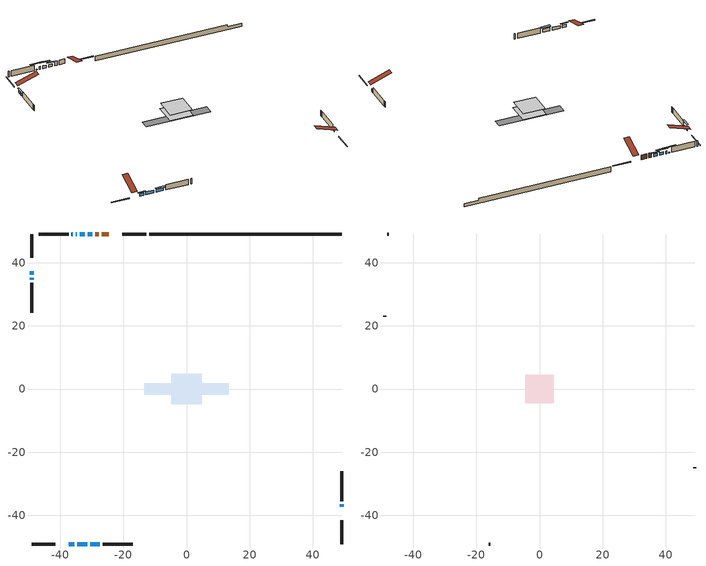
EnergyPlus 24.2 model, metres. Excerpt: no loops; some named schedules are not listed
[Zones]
conditioned space
 floor adiabatic (AdiabaticFloorConstruction): -4.81,-4.81 -4.81,4.81 4.81,4.81 4.81,-4.81 z0.22
 floor foundation (Slab1 construction): -13.38,-1.86 -13.38,1.86 13.38,1.86 13.38,-1.86 z-1.97
 wall outside (RimJoist1 construction): -12.78,49.11 -20.35,49.11 / -49.11,-49.11 -41.54,-49.11 / -49.11,49.11 -49.11,41.54 / 49.11,-49.11 49.11,-41.54 z0.22:0.52
 wall outside (AdiabaticWallConstruction 1): -24.56,49.11 -26.88,49.11 / -27.81,49.11 -28.9,49.11 z0.22:2.25
 wall outside (AdiabaticWallConstruction): -37.33,-49.11 -35.6,-49.11 z0.22:1.29; -49.11,37.33 -49.11,36.15 / 49.11,-37.33 49.11,-36.54 / -34.68,-49.11 -31.39,-49.11 / -34.76,49.11 -35.16,49.11 z0.22:1.44; -29.83,49.11 -31.33,49.11 / -32.26,49.11 -33.83,49.11 z0.22:1.42; -30.46,-49.11 -27.41,-49.11 z0.22:1.74; -49.11,35.22 -49.11,34.63 z0.22:0.96; -36.08,49.11 -36.44,49.11 z0.22:0.51
 wall outside (Wall1 construction): -37.36,49.11 -46.87,49.11 / -26.48,-49.11 -16.98,-49.11 / -49.11,33.7 -49.11,24.2 / 49.11,-35.61 49.11,-26.11 z0.22:2.66
 wall foundation (FoundationWall1 construction): -11.85,49.11,-1.97 -11.85,49.11,0.22 43.01,49.11,0.22 43.01,49.11,-0.63 49.11,49.11,-0.63 49.11,49.11,-1.97
 window (WindowConstruction): -37.33,-49.11 -35.6,-49.11 z0.22:1.29
 window (WindowConstruction 8): -49.11,37.33 -49.11,36.15 z0.22:1.44
 window (WindowConstruction 9): 49.11,-37.33 49.11,-36.54 z0.22:1.44
 window (WindowConstruction 1): -29.83,49.11 -31.33,49.11 z0.22:1.41
 window (WindowConstruction 2): -32.26,49.11 -33.83,49.11 z0.22:1.41
 window (WindowConstruction 3): -34.67,-49.11 -31.39,-49.11 z0.22:1.44
 window (WindowConstruction 4): -30.46,-49.11 -27.41,-49.11 z0.22:1.74
 window (WindowConstruction 5): -49.11,35.22 -49.11,34.63 z0.22:0.96
 window (WindowConstruction 6): -34.76,49.11 -35.16,49.11 z0.22:1.44
 window (WindowConstruction 7): -36.08,49.11 -36.44,49.11 z0.22:0.5
 door (Door): -24.56,49.11 -26.88,49.11 z0.22:2.25
 door (Door 1): -27.81,49.11 -28.9,49.11 z0.22:2.25
 ceiling adiabatic (AdiabaticFloorConstruction): 4.81,-4.81 4.81,4.81 -4.81,4.81 -4.81,-4.81 z0.22
attic - vented
 floor to conditioned space (Floor1 construction Reversed): -4.57,-4.57 -4.57,4.57 4.57,4.57 4.57,-4.57 z2.66
 wall outside (Wall2 construction): -47.8,49.11 -48.18,49.11 / -16.05,-49.11 -15.67,-49.11 / -49.11,23.27 -49.11,22.89 / 49.11,-25.18 49.11,-24.8 z0.22:2.66
 roof outside (Roof1 construction): -23.63,49.11,2.66 -23.63,40.21,5.63 -21.28,40.21,5.63 -21.28,49.11,2.66; -38.26,-49.11,2.66 -38.26,-40.21,5.63 -40.61,-40.21,5.63 -40.61,-49.11,2.66; -49.11,38.26,2.66 -40.21,38.26,5.63 -40.21,40.61,5.63 -49.11,40.61,2.66; 49.11,-38.26,2.66 40.21,-38.26,5.63 40.21,-40.61,5.63 49.11,-40.61,2.66
shading: -34.89,-49.11 -38.04,-49.11 -38.04,-49.54 -34.89,-49.54 z2; -32.04,49.11 -29.12,49.11 -29.12,49.54 -32.04,49.54 z2.12; -35.35,49.11 -30.74,49.11 -30.74,49.67 -35.35,49.67 z2.94; -27,-49.11 -30.87,-49.11 -30.87,-50.15 -27,-50.15 z2.16; -49.11,33.11 -49.11,36.74 -49.67,36.74 -49.67,33.11 z2.48; -39.08,49.11 -33.45,49.11 -33.45,49.52 -39.08,49.52 z3.14
[Building]
Building 1: Terrain=Suburbs
[Site:Location]
Comox AP_BC: Latitude {deg}=49.72; Longitude {deg}=-124.9; Time Zone {hr}=-8; Elevation {m}=26; Keep Site Location Information=Yes
[Site:GroundTemperature:Shallow]
7.68431, 6.60511, 6.51868, 7.03082, 9.08677, 11.1331, 12.9072, 14.0311, 14.1265, 13.2125, 11.4836, 9.50004
[Site:WaterMainsTemperature]
Calculation Method=Schedule; Temperature Schedule=mains temperature schedule
[Material] Roughness=Rough; Thermal Absorptance=0.9
Name | Thickness {m} | Conductivity {W/m-K} | Density {kg/m3} | Specific Heat {J/kg-K} | Solar Absorptance | Visible Absorptance
asphalt or fiberglass shingles | 0.00635 | 0.162714 | 1121.4 | 1465.45 | 0.4 | 0.4
ceiling stud and cavity | 0.1397 | 0.121496 | 65.682 | 1177.47 | 0.7 | 0.7
concrete 4.0 in. | 0.1016 | 1.803125 | 2242.8 | 837.4 | 0.7 | 0.7
concrete 8.0 in. | 0.2032 | 1.803125 | 2242.8 | 837.4 | 0.7 | 0.7
door material | 0.04445 | 0.327969 | 512.64 | 1214.23 | 0.7 | 0.7
exterior vertical ins | 0.00131897 | 0.029427 | 32.04 | 1214.23 | 0.7 | 0.7
floor covering | 0.0127 | 0.0433444 | 54.468 | 1339.84 | 0.6 | 0.6
floor rigid ins; wall rigid ins | 0.512978 | 0.029427 | 32.04 | 1214.23 | 0.7 | 0.7
floor stud and cavity | 0.1397 | 1.75129 | 37.0049 | 1207.88 | 0.7 | 0.7
furniture material conditioned space 1 | 0.1524 | 0.115458 | 640.8 | 1214.23 | 0.6 | 0.6
gypsum board | 0.0127 | 0.160291 | 801 | 837.4 | 0.6 | 0.6
osb sheathing 0.5 in. | 0.0127 | 0.115458 | 512.64 | 1214.23 | 0.7 | 0.7
osb sheathing 0.75 in. | 0.01905 | 0.115458 | 512.64 | 1214.23 | 0.7 | 0.7
osb sheathing 2.0 in. | 0.0508 | 0.115458 | 512.64 | 1214.23 | 0.7 | 0.7
rim joist stud and cavity | 0.0508 | 0.0311024 | 125.044 | 1163.47 | 0.6 | 0.6
wall stud and cavity | 0.1397 | 0.100302 | 139.0536 | 1170.24 | 0.7 | 0.7
wall stud and cavity 1 | 0.0889 | 6.1454 | 50.32683 | 1063.81 | 0.6 | 0.6
wall stud and cavity 2 | 0.0889 | 0.380278 | 52.3479 | 1209.89 | 0.7 | 0.7
wall stud and cavity 3 | 0.0889 | 0.391764 | 83.0341 | 1211.67 | 0.7 | 0.7
wood siding | 0.0254 | 0.102417 | 544.68 | 1172.36 | 0.4 | 0.4
wood siding 1 | 0.00254 | 0.102417 | 544.68 | 1172.36 | 0.4 | 0.4
wood siding 2; wood siding 3; wood siding 4 | 0.0254 | 0.102417 | 544.68 | 1172.36 | 0.7 | 0.7
[WindowMaterial:SimpleGlazingSystem]
Name | U-Factor {W/m2-K} | Solar Heat Gain Coefficient
WindowMaterial | 4.38739 | 0.68
WindowMaterial 1 | 6.56547 | 0.79
WindowMaterial 2 | 3.05136 | 0.68
WindowMaterial 3 | 4.34197 | 0.68
WindowMaterial 4 | 3.488 | 0.72
WindowMaterial 5 | 7.46827 | 0.7
WindowMaterial 6 | 6.779532 | 0.73
WindowMaterial 7 | 8.63567 | 0.38
WindowMaterial 8 | 3.30687 | 0.6
WindowMaterial 9 | 7.58694 | 0.68
[Construction]
AdiabaticFloorConstruction: floor stud and cavity, floor rigid ins, osb sheathing 0.75 in., floor covering
AdiabaticWallConstruction: wood siding 3, wall rigid ins, wall stud and cavity 2, gypsum board
AdiabaticWallConstruction 1: wood siding 4, wall rigid ins, wall stud and cavity 2, gypsum board
Door; Door 1: door material
Floor1 construction Reversed: gypsum board, ceiling stud and cavity
FoundationWall1 construction: concrete 8.0 in.
furniture construction conditioned space 1: furniture material conditioned space 1
PartitionWallConstruction: gypsum board, wall stud and cavity 3, gypsum board
RimJoist1 construction: wood siding 2, osb sheathing 2.0 in., rim joist stud and cavity
Roof1 construction: asphalt or fiberglass shingles
Slab1 construction: concrete 4.0 in.
Wall1 construction: wood siding, osb sheathing 0.5 in., wall stud and cavity, gypsum board
Wall2 construction: wood siding 1, wall stud and cavity 1
WindowConstruction: WindowMaterial
WindowConstruction 1: WindowMaterial 1
WindowConstruction 2: WindowMaterial 2
WindowConstruction 3: WindowMaterial 3
WindowConstruction 4: WindowMaterial 4
WindowConstruction 5: WindowMaterial 5
WindowConstruction 6: WindowMaterial 6
WindowConstruction 7: WindowMaterial 7
WindowConstruction 8: WindowMaterial 8
WindowConstruction 9: WindowMaterial 9
[Zone] Multiplier=1; Part of Total Floor Area=Yes
Name | Volume {m3}
attic - vented | 40.2719
conditioned space | 457.2
[Space]
Name | Zone | Volume {m3}
attic - vented 1 | attic - vented | 40.2719
conditioned space 1 | conditioned space | 457.2
[ZoneInfiltration:EffectiveLeakageArea]
infil attic - vented 1: Zone or Space=attic - vented 1; Schedule=Always On Discrete; Effective Air Leakage Area {cm2}=3582; Stack Coefficient=0.000375964; Wind Coefficient=1.31007e-05
[ZoneMixing]
whole house fan mix: Zone or Space=attic - vented; Schedule=Always On Continuous; Design Flow Rate Calculation Method=Flow/Zone; Design Flow Rate {m3/s}=0; Source Zone or Space=conditioned space
[SurfaceProperty:ExposedFoundationPerimeter]
Slab1: Exposed Perimeter Calculation Method=TotalExposedPerimeter; Total Exposed Perimeter {m}=60.96
[InternalMass] Zone or ZoneList=conditioned space; Space or SpaceList=conditioned space 1
Name | Construction | Surface Area {m2}
furniture mass conditioned space 1 | furniture construction conditioned space 1 | 76.8761
partition wall mass | PartitionWallConstruction | 192.19
[Lights]
interior lighting: Zone or ZoneList or Space or SpaceList=conditioned space 1; Schedule=interior lighting schedule; Design Level Calculation Method=LightingLevel; Lighting Level {W}=343.2; Return Air Fraction=0; Fraction Radiant=0.6; Fraction Visible=0.2; Fraction Replaceable=1
[People]
occupants: Zone or ZoneList or Space or SpaceList=conditioned space 1; Number of People Schedule=occupants schedule; Number of People Calculation Method=People; Number of People=3; Fraction Radiant=0.314171; Sensible Heat Fraction=0.56303; Activity Level Schedule=occupants activity schedule; Carbon Dioxide Generation Rate {m3/s-W}=0; Enable ASHRAE 55 Comfort Warnings=No; Mean Radiant Temperature Calculation Type=EnclosureAveraged
[ElectricEquipment] Zone or ZoneList or Space or SpaceList=conditioned space 1; Design Level Calculation Method=EquipmentLevel
Name | Schedule | Design Level {W} | Fraction Latent | Fraction Radiant | Fraction Lost
clothes dryer | clothes dryer schedule | 140.772 | 0.015 | 0.081 | 0.85
clothes washer | clothes washer schedule | 32.1985 | 0.03 | 0.162 | 0.7
cooking range | cooking range schedule | 215.147 | 0.08 | 0.432 | 0.2
dishwasher | dishwasher schedule | 66.8632 | 0.3 | 0.18 | 0.4
fridge | fridge schedule | 72.9452 | 0 | 0.6 | 0
mech vent bath fan 0 | mech vent bath fan 0 schedule | 50.2 | 0 | 0 | 1
mech vent bath fan 1 | mech vent bath fan 1 schedule | 50.2 | 0 | 0 | 1
mech vent house fan | mech vent house fan schedule | 0 | 0 | 0 | 1
mech vent house fan cfis | mech vent house fan cfis schedule | 0 | 0 | 0 | 0
mech vent range fan 0 | mech vent range fan 0 schedule | 57 | 0 | 0 | 1
misc plug loads | misc plug loads schedule | 494.7 | 0.045 | 0.513 | 0.1
whole house fan | Always On Discrete | 0 | 0 | 0 | 1
[OtherEquipment] Zone or ZoneList or Space or SpaceList=conditioned space 1; Design Level Calculation Method=EquipmentLevel
Name | Fuel Type | Schedule | Design Level {W} | Fraction Latent | Fraction Radiant | Fraction Lost
clothes dryer 1 | Electricity | clothes dryer schedule | 0 | 0.015 | 0.081 | 0.85
cooking range 1 | Electricity | cooking range schedule | 0 | 0.08 | 0.432 | 0.2
general water use latent | None | general water use schedule | 62.594 | 1 | 0 | 0
general water use sensible | None | general water use schedule | -61.6891 | 0 | 0.6 | 0
mech vent house fan latent load | None | Always On Discrete | 0 | 1 | 0 | 0
mech vent house fan sensible load | None | Always On Discrete | 0 | 0 | 0 | 0
water heater energy adjustment1 | NaturalGas | Always On Discrete | 0.01 | 0 | 0 | 1
[ZoneInfiltration:DesignFlowRate] Zone or ZoneList or Space or SpaceList=conditioned space 1; Schedule=Always On Discrete; Design Flow Rate Calculation Method=Flow/Zone; Design Flow Rate {m3/s}=0
infil flow; natural vent flow; whole house fan flow
[Foundation:Kiva]
Foundation Kiva 1: Initial Indoor Air Temperature {C}=18; Wall Height Above Grade {m}=0.219974; Wall Depth Below Slab {m}=0.2032; Custom Block Material Name 1=exterior vertical ins; Custom Block Depth 1 {m}=2.189988; Custom Block X Position 1 {m}=0.2032; Custom Block Z Position 1 {m}=0
[Foundation:Kiva:Settings]
Soil Conductivity {W/m-K}=0.849921; Soil Density {kg/m3}=1842.3; Soil Specific Heat {J/kg-K}=418.7; Ground Solar Absorptivity=0.9; Ground Thermal Absorptivity=0.9; Ground Surface Roughness {m}=0.03; Far-Field Width {m}=40; Deep-Ground Boundary Condition=ZeroFlux; Deep-Ground Depth {m}=40; Minimum Cell Dimension {m}=0.2; Maximum Cell Growth Coefficient=3; Simulation Timestep=Timestep
[Exterior:Lights]
exterior lighting: Schedule=exterior lighting schedule; Design Level {W}=75.6
[Schedule:Constant]
Name | Hourly Value
Always On Continuous; mech vent house fan schedule; mech vent house fan cfis schedule; Always On Discrete | 1
occupants activity schedule | 117.228
fridge schedule | 0
[Schedule:Week:Daily]
interior lighting schedule Week Rule - Jan1-Jan27: interior lighting schedule day, interior lighting schedule day, interior lighting schedule day, interior lighting schedule day, interior lighting schedule day, interior lighting schedule day, interior lighting schedule day, interior lighting schedule default day, interior lighting schedule default day, interior lighting schedule default day, interior lighting schedule default day, interior lighting schedule default day
interior lighting schedule Week Rule - Jan28-Feb3: interior lighting schedule day, interior lighting schedule day, interior lighting schedule day, interior lighting schedule day, interior lighting schedule day 1, interior lighting schedule day 1, interior lighting schedule day 1, interior lighting schedule default day, interior lighting schedule default day, interior lighting schedule default day, interior lighting schedule default day, interior lighting schedule default day
interior lighting schedule Week Rule - Feb4-Feb24: interior lighting schedule day 1, interior lighting schedule day 1, interior lighting schedule day 1, interior lighting schedule day 1, interior lighting schedule day 1, interior lighting schedule day 1, interior lighting schedule day 1, interior lighting schedule default day, interior lighting schedule default day, interior lighting schedule default day, interior lighting schedule default day, interior lighting schedule default day
interior lighting schedule Week Rule - Feb25-Mar3: interior lighting schedule day 1, interior lighting schedule day 1, interior lighting schedule day 1, interior lighting schedule day 1, interior lighting schedule day 2, interior lighting schedule day 2, interior lighting schedule day 2, interior lighting schedule default day, interior lighting schedule default day, interior lighting schedule default day, interior lighting schedule default day, interior lighting schedule default day
interior lighting schedule Week Rule - Mar4-Mar31: interior lighting schedule day 2, interior lighting schedule day 2, interior lighting schedule day 2, interior lighting schedule day 2, interior lighting schedule day 2, interior lighting schedule day 2, interior lighting schedule day 2, interior lighting schedule default day, interior lighting schedule default day, interior lighting schedule default day, interior lighting schedule default day, interior lighting schedule default day
interior lighting schedule Week Rule - Apr1-Apr28: interior lighting schedule day 3, interior lighting schedule day 3, interior lighting schedule day 3, interior lighting schedule day 3, interior lighting schedule day 3, interior lighting schedule day 3, interior lighting schedule day 3, interior lighting schedule default day, interior lighting schedule default day, interior lighting schedule default day, interior lighting schedule default day, interior lighting schedule default day
interior lighting schedule Week Rule - Apr29-May5: interior lighting schedule day 3, interior lighting schedule day 3, interior lighting schedule day 4, interior lighting schedule day 4, interior lighting schedule day 4, interior lighting schedule day 4, interior lighting schedule day 4, interior lighting schedule default day, interior lighting schedule default day, interior lighting schedule default day, interior lighting schedule default day, interior lighting schedule default day
interior lighting schedule Week Rule - May6-May26: interior lighting schedule day 4, interior lighting schedule day 4, interior lighting schedule day 4, interior lighting schedule day 4, interior lighting schedule day 4, interior lighting schedule day 4, interior lighting schedule day 4, interior lighting schedule default day, interior lighting schedule default day, interior lighting schedule default day, interior lighting schedule default day, interior lighting schedule default day
interior lighting schedule Week Rule - May27-Jun2: interior lighting schedule day 4, interior lighting schedule day 4, interior lighting schedule day 4, interior lighting schedule day 4, interior lighting schedule day 4, interior lighting schedule day 5, interior lighting schedule day 5, interior lighting schedule default day, interior lighting schedule default day, interior lighting schedule default day, interior lighting schedule default day, interior lighting schedule default day
interior lighting schedule Week Rule - Jun3-Jun30: interior lighting schedule day 5, interior lighting schedule day 5, interior lighting schedule day 5, interior lighting schedule day 5, interior lighting schedule day 5, interior lighting schedule day 5, interior lighting schedule day 5, interior lighting schedule default day, interior lighting schedule default day, interior lighting schedule default day, interior lighting schedule default day, interior lighting schedule default day
interior lighting schedule Week Rule - Jul1-Jul28: interior lighting schedule day 6, interior lighting schedule day 6, interior lighting schedule day 6, interior lighting schedule day 6, interior lighting schedule day 6, interior lighting schedule day 6, interior lighting schedule day 6, interior lighting schedule default day, interior lighting schedule default day, interior lighting schedule default day, interior lighting schedule default day, interior lighting schedule default day
interior lighting schedule Week Rule - Jul29-Aug4: interior lighting schedule day 6, interior lighting schedule day 6, interior lighting schedule day 6, interior lighting schedule day 7, interior lighting schedule day 7, interior lighting schedule day 7, interior lighting schedule day 7, interior lighting schedule default day, interior lighting schedule default day, interior lighting schedule default day, interior lighting schedule default day, interior lighting schedule default day
interior lighting schedule Week Rule - Aug5-Aug25: interior lighting schedule day 7, interior lighting schedule day 7, interior lighting schedule day 7, interior lighting schedule day 7, interior lighting schedule day 7, interior lighting schedule day 7, interior lighting schedule day 7, interior lighting schedule default day, interior lighting schedule default day, interior lighting schedule default day, interior lighting schedule default day, interior lighting schedule default day
interior lighting schedule Week Rule - Aug26-Sep1: interior lighting schedule day 7, interior lighting schedule day 7, interior lighting schedule day 7, interior lighting schedule day 7, interior lighting schedule day 7, interior lighting schedule day 7, interior lighting schedule day 8, interior lighting schedule default day, interior lighting schedule default day, interior lighting schedule default day, interior lighting schedule default day, interior lighting schedule default day
interior lighting schedule Week Rule - Sep2-Sep29: interior lighting schedule day 8, interior lighting schedule day 8, interior lighting schedule day 8, interior lighting schedule day 8, interior lighting schedule day 8, interior lighting schedule day 8, interior lighting schedule day 8, interior lighting schedule default day, interior lighting schedule default day, interior lighting schedule default day, interior lighting schedule default day, interior lighting schedule default day
interior lighting schedule Week Rule - Sep30-Oct6: interior lighting schedule day 8, interior lighting schedule day 9, interior lighting schedule day 9, interior lighting schedule day 9, interior lighting schedule day 9, interior lighting schedule day 9, interior lighting schedule day 9, interior lighting schedule default day, interior lighting schedule default day, interior lighting schedule default day, interior lighting schedule default day, interior lighting schedule default day
interior lighting schedule Week Rule - Oct7-Oct27: interior lighting schedule day 9, interior lighting schedule day 9, interior lighting schedule day 9, interior lighting schedule day 9, interior lighting schedule day 9, interior lighting schedule day 9, interior lighting schedule day 9, interior lighting schedule default day, interior lighting schedule default day, interior lighting schedule default day, interior lighting schedule default day, interior lighting schedule default day
interior lighting schedule Week Rule - Oct28-Nov3: interior lighting schedule day 9, interior lighting schedule day 9, interior lighting schedule day 9, interior lighting schedule day 9, interior lighting schedule day 10, interior lighting schedule day 10, interior lighting schedule day 10, interior lighting schedule default day, interior lighting schedule default day, interior lighting schedule default day, interior lighting schedule default day, interior lighting schedule default day
interior lighting schedule Week Rule - Nov4-Nov24: interior lighting schedule day 10, interior lighting schedule day 10, interior lighting schedule day 10, interior lighting schedule day 10, interior lighting schedule day 10, interior lighting schedule day 10, interior lighting schedule day 10, interior lighting schedule default day, interior lighting schedule default day, interior lighting schedule default day, interior lighting schedule default day, interior lighting schedule default day
interior lighting schedule Week Rule - Nov25-Dec1: interior lighting schedule day 10, interior lighting schedule day 10, interior lighting schedule day 10, interior lighting schedule day 10, interior lighting schedule day 10, interior lighting schedule day 10, interior lighting schedule day 11, interior lighting schedule default day, interior lighting schedule default day, interior lighting schedule default day, interior lighting schedule default day, interior lighting schedule default day
interior lighting schedule Week Rule - Dec2-Dec31: interior lighting schedule day 11, interior lighting schedule day 11, interior lighting schedule day 11, interior lighting schedule day 11, interior lighting schedule day 11, interior lighting schedule day 11, interior lighting schedule day 11, interior lighting schedule default day, interior lighting schedule default day, interior lighting schedule default day, interior lighting schedule default day, interior lighting schedule default day
occupants schedule Week Rule - Jan1-Dec31: occupants schedule day, occupants schedule day, occupants schedule day, occupants schedule day, occupants schedule day, occupants schedule day, occupants schedule day, occupants schedule default day, occupants schedule default day, occupants schedule default day, occupants schedule default day, occupants schedule default day
clothes dryer schedule Week Rule - Jan1-Dec31: clothes dryer schedule day, clothes dryer schedule day, clothes dryer schedule day, clothes dryer schedule day, clothes dryer schedule day, clothes dryer schedule day, clothes dryer schedule day, clothes dryer schedule default day, clothes dryer schedule default day, clothes dryer schedule default day, clothes dryer schedule default day, clothes dryer schedule default day
clothes washer schedule Week Rule - Jan1-Dec31: clothes washer schedule day, clothes washer schedule day, clothes washer schedule day, clothes washer schedule day, clothes washer schedule day, clothes washer schedule day, clothes washer schedule day, clothes washer schedule default day, clothes washer schedule default day, clothes washer schedule default day, clothes washer schedule default day, clothes washer schedule default day
cooking range schedule Week Rule - Jan1-Dec31: cooking range schedule day, cooking range schedule day, cooking range schedule day, cooking range schedule day, cooking range schedule day, cooking range schedule day, cooking range schedule day, cooking range schedule default day, cooking range schedule default day, cooking range schedule default day, cooking range schedule default day, cooking range schedule default day
dishwasher schedule Week Rule - Jan1-Dec31: dishwasher schedule day, dishwasher schedule day, dishwasher schedule day, dishwasher schedule day, dishwasher schedule day, dishwasher schedule day, dishwasher schedule day, dishwasher schedule default day, dishwasher schedule default day, dishwasher schedule default day, dishwasher schedule default day, dishwasher schedule default day
mech vent bath fan 0 schedule Week Rule - Jan1-Dec31: mech vent bath fan 0 schedule day, mech vent bath fan 0 schedule day, mech vent bath fan 0 schedule day, mech vent bath fan 0 schedule day, mech vent bath fan 0 schedule day, mech vent bath fan 0 schedule day, mech vent bath fan 0 schedule day, mech vent bath fan 0 schedule default day, mech vent bath fan 0 schedule default day, mech vent bath fan 0 schedule default day, mech vent bath fan 0 schedule default day, mech vent bath fan 0 schedule default day
mech vent bath fan 1 schedule Week Rule - Jan1-Dec31: mech vent bath fan 1 schedule day, mech vent bath fan 1 schedule day, mech vent bath fan 1 schedule day, mech vent bath fan 1 schedule day, mech vent bath fan 1 schedule day, mech vent bath fan 1 schedule day, mech vent bath fan 1 schedule day, mech vent bath fan 1 schedule default day, mech vent bath fan 1 schedule default day, mech vent bath fan 1 schedule default day, mech vent bath fan 1 schedule default day, mech vent bath fan 1 schedule default day
mech vent range fan 0 schedule Week Rule - Jan1-Dec31: mech vent range fan 0 schedule day, mech vent range fan 0 schedule day, mech vent range fan 0 schedule day, mech vent range fan 0 schedule day, mech vent range fan 0 schedule day, mech vent range fan 0 schedule day, mech vent range fan 0 schedule day, mech vent range fan 0 schedule default day, mech vent range fan 0 schedule default day, mech vent range fan 0 schedule default day, mech vent range fan 0 schedule default day, mech vent range fan 0 schedule default day
misc plug loads schedule Week Rule - Jan1-Dec31: misc plug loads schedule day, misc plug loads schedule day, misc plug loads schedule day, misc plug loads schedule day, misc plug loads schedule day, misc plug loads schedule day, misc plug loads schedule day, misc plug loads schedule default day, misc plug loads schedule default day, misc plug loads schedule default day, misc plug loads schedule default day, misc plug loads schedule default day
general water use schedule Week Rule - Jan1-Dec31: general water use schedule day, general water use schedule day, general water use schedule day, general water use schedule day, general water use schedule day, general water use schedule day, general water use schedule day, general water use schedule default day, general water use schedule default day, general water use schedule default day, general water use schedule default day, general water use schedule default day
exterior lighting schedule Week Rule - Jan1-Jan27: exterior lighting schedule day, exterior lighting schedule day, exterior lighting schedule day, exterior lighting schedule day, exterior lighting schedule day, exterior lighting schedule day, exterior lighting schedule day, exterior lighting schedule default day, exterior lighting schedule default day, exterior lighting schedule default day, exterior lighting schedule default day, exterior lighting schedule default day
exterior lighting schedule Week Rule - Jan28-Feb3: exterior lighting schedule day, exterior lighting schedule day, exterior lighting schedule day, exterior lighting schedule day, exterior lighting schedule day 1, exterior lighting schedule day 1, exterior lighting schedule day 1, exterior lighting schedule default day, exterior lighting schedule default day, exterior lighting schedule default day, exterior lighting schedule default day, exterior lighting schedule default day
exterior lighting schedule Week Rule - Feb4-Feb24: exterior lighting schedule day 1, exterior lighting schedule day 1, exterior lighting schedule day 1, exterior lighting schedule day 1, exterior lighting schedule day 1, exterior lighting schedule day 1, exterior lighting schedule day 1, exterior lighting schedule default day, exterior lighting schedule default day, exterior lighting schedule default day, exterior lighting schedule default day, exterior lighting schedule default day
exterior lighting schedule Week Rule - Feb25-Mar3: exterior lighting schedule day 1, exterior lighting schedule day 1, exterior lighting schedule day 1, exterior lighting schedule day 1, exterior lighting schedule day 2, exterior lighting schedule day 2, exterior lighting schedule day 2, exterior lighting schedule default day, exterior lighting schedule default day, exterior lighting schedule default day, exterior lighting schedule default day, exterior lighting schedule default day
exterior lighting schedule Week Rule - Mar4-Mar31: exterior lighting schedule day 2, exterior lighting schedule day 2, exterior lighting schedule day 2, exterior lighting schedule day 2, exterior lighting schedule day 2, exterior lighting schedule day 2, exterior lighting schedule day 2, exterior lighting schedule default day, exterior lighting schedule default day, exterior lighting schedule default day, exterior lighting schedule default day, exterior lighting schedule default day
exterior lighting schedule Week Rule - Apr1-Apr28: exterior lighting schedule day 3, exterior lighting schedule day 3, exterior lighting schedule day 3, exterior lighting schedule day 3, exterior lighting schedule day 3, exterior lighting schedule day 3, exterior lighting schedule day 3, exterior lighting schedule default day, exterior lighting schedule default day, exterior lighting schedule default day, exterior lighting schedule default day, exterior lighting schedule default day
exterior lighting schedule Week Rule - Apr29-May5: exterior lighting schedule day 3, exterior lighting schedule day 3, exterior lighting schedule day 4, exterior lighting schedule day 4, exterior lighting schedule day 4, exterior lighting schedule day 4, exterior lighting schedule day 4, exterior lighting schedule default day, exterior lighting schedule default day, exterior lighting schedule default day, exterior lighting schedule default day, exterior lighting schedule default day
exterior lighting schedule Week Rule - May6-May26: exterior lighting schedule day 4, exterior lighting schedule day 4, exterior lighting schedule day 4, exterior lighting schedule day 4, exterior lighting schedule day 4, exterior lighting schedule day 4, exterior lighting schedule day 4, exterior lighting schedule default day, exterior lighting schedule default day, exterior lighting schedule default day, exterior lighting schedule default day, exterior lighting schedule default day
exterior lighting schedule Week Rule - May27-Jun2: exterior lighting schedule day 4, exterior lighting schedule day 4, exterior lighting schedule day 4, exterior lighting schedule day 4, exterior lighting schedule day 4, exterior lighting schedule day 5, exterior lighting schedule day 5, exterior lighting schedule default day, exterior lighting schedule default day, exterior lighting schedule default day, exterior lighting schedule default day, exterior lighting schedule default day
exterior lighting schedule Week Rule - Jun3-Jun30: exterior lighting schedule day 5, exterior lighting schedule day 5, exterior lighting schedule day 5, exterior lighting schedule day 5, exterior lighting schedule day 5, exterior lighting schedule day 5, exterior lighting schedule day 5, exterior lighting schedule default day, exterior lighting schedule default day, exterior lighting schedule default day, exterior lighting schedule default day, exterior lighting schedule default day
exterior lighting schedule Week Rule - Jul1-Jul28: exterior lighting schedule day 6, exterior lighting schedule day 6, exterior lighting schedule day 6, exterior lighting schedule day 6, exterior lighting schedule day 6, exterior lighting schedule day 6, exterior lighting schedule day 6, exterior lighting schedule default day, exterior lighting schedule default day, exterior lighting schedule default day, exterior lighting schedule default day, exterior lighting schedule default day
exterior lighting schedule Week Rule - Jul29-Aug4: exterior lighting schedule day 6, exterior lighting schedule day 6, exterior lighting schedule day 6, exterior lighting schedule day 7, exterior lighting schedule day 7, exterior lighting schedule day 7, exterior lighting schedule day 7, exterior lighting schedule default day, exterior lighting schedule default day, exterior lighting schedule default day, exterior lighting schedule default day, exterior lighting schedule default day
exterior lighting schedule Week Rule - Aug5-Aug25: exterior lighting schedule day 7, exterior lighting schedule day 7, exterior lighting schedule day 7, exterior lighting schedule day 7, exterior lighting schedule day 7, exterior lighting schedule day 7, exterior lighting schedule day 7, exterior lighting schedule default day, exterior lighting schedule default day, exterior lighting schedule default day, exterior lighting schedule default day, exterior lighting schedule default day
exterior lighting schedule Week Rule - Aug26-Sep1: exterior lighting schedule day 7, exterior lighting schedule day 7, exterior lighting schedule day 7, exterior lighting schedule day 7, exterior lighting schedule day 7, exterior lighting schedule day 7, exterior lighting schedule day 8, exterior lighting schedule default day, exterior lighting schedule default day, exterior lighting schedule default day, exterior lighting schedule default day, exterior lighting schedule default day
exterior lighting schedule Week Rule - Sep2-Sep29: exterior lighting schedule day 8, exterior lighting schedule day 8, exterior lighting schedule day 8, exterior lighting schedule day 8, exterior lighting schedule day 8, exterior lighting schedule day 8, exterior lighting schedule day 8, exterior lighting schedule default day, exterior lighting schedule default day, exterior lighting schedule default day, exterior lighting schedule default day, exterior lighting schedule default day
exterior lighting schedule Week Rule - Sep30-Oct6: exterior lighting schedule day 8, exterior lighting schedule day 9, exterior lighting schedule day 9, exterior lighting schedule day 9, exterior lighting schedule day 9, exterior lighting schedule day 9, exterior lighting schedule day 9, exterior lighting schedule default day, exterior lighting schedule default day, exterior lighting schedule default day, exterior lighting schedule default day, exterior lighting schedule default day
exterior lighting schedule Week Rule - Oct7-Oct27: exterior lighting schedule day 9, exterior lighting schedule day 9, exterior lighting schedule day 9, exterior lighting schedule day 9, exterior lighting schedule day 9, exterior lighting schedule day 9, exterior lighting schedule day 9, exterior lighting schedule default day, exterior lighting schedule default day, exterior lighting schedule default day, exterior lighting schedule default day, exterior lighting schedule default day
exterior lighting schedule Week Rule - Oct28-Nov3: exterior lighting schedule day 9, exterior lighting schedule day 9, exterior lighting schedule day 9, exterior lighting schedule day 9, exterior lighting schedule day 10, exterior lighting schedule day 10, exterior lighting schedule day 10, exterior lighting schedule default day, exterior lighting schedule default day, exterior lighting schedule default day, exterior lighting schedule default day, exterior lighting schedule default day
exterior lighting schedule Week Rule - Nov4-Nov24: exterior lighting schedule day 10, exterior lighting schedule day 10, exterior lighting schedule day 10, exterior lighting schedule day 10, exterior lighting schedule day 10, exterior lighting schedule day 10, exterior lighting schedule day 10, exterior lighting schedule default day, exterior lighting schedule default day, exterior lighting schedule default day, exterior lighting schedule default day, exterior lighting schedule default day
exterior lighting schedule Week Rule - Nov25-Dec1: exterior lighting schedule day 10, exterior lighting schedule day 10, exterior lighting schedule day 10, exterior lighting schedule day 10, exterior lighting schedule day 10, exterior lighting schedule day 10, exterior lighting schedule day 11, exterior lighting schedule default day, exterior lighting schedule default day, exterior lighting schedule default day, exterior lighting schedule default day, exterior lighting schedule default day
[Schedule:Year]
interior lighting schedule: interior lighting schedule Week Rule - Jan1-Jan27, 1, 1, 1, 27, interior lighting schedule Week Rule - Jan28-Feb3, 1, 28, 2, 3, interior lighting schedule Week Rule - Feb4-Feb24, 2, 4, 2, 24, interior lighting schedule Week Rule - Feb25-Mar3, 2, 25, 3, 3, interior lighting schedule Week Rule - Mar4-Mar31, 3, 4, 3, 31, interior lighting schedule Week Rule - Apr1-Apr28, 4, 1, 4, 28, interior lighting schedule Week Rule - Apr29-May5, 4, 29, 5, 5, interior lighting schedule Week Rule - May6-May26, 5, 6, 5, 26, interior lighting schedule Week Rule - May27-Jun2, 5, 27, 6, 2, interior lighting schedule Week Rule - Jun3-Jun30, 6, 3, 6, 30, interior lighting schedule Week Rule - Jul1-Jul28, 7, 1, 7, 28, interior lighting schedule Week Rule - Jul29-Aug4, 7, 29, 8, 4, interior lighting schedule Week Rule - Aug5-Aug25, 8, 5, 8, 25, interior lighting schedule Week Rule - Aug26-Sep1, 8, 26, 9, 1, interior lighting schedule Week Rule - Sep2-Sep29, 9, 2, 9, 29, interior lighting schedule Week Rule - Sep30-Oct6, 9, 30, 10, 6, interior lighting schedule Week Rule - Oct7-Oct27, 10, 7, 10, 27, interior lighting schedule Week Rule - Oct28-Nov3, 10, 28, 11, 3, interior lighting schedule Week Rule - Nov4-Nov24, 11, 4, 11, 24, interior lighting schedule Week Rule - Nov25-Dec1, 11, 25, 12, 1, interior lighting schedule Week Rule - Dec2-Dec31, 12, 2, 12, 31
occupants schedule: occupants schedule Week Rule - Jan1-Dec31, 1, 1, 12, 31
clothes dryer schedule: clothes dryer schedule Week Rule - Jan1-Dec31, 1, 1, 12, 31
clothes washer schedule: clothes washer schedule Week Rule - Jan1-Dec31, 1, 1, 12, 31
cooking range schedule: cooking range schedule Week Rule - Jan1-Dec31, 1, 1, 12, 31
dishwasher schedule: dishwasher schedule Week Rule - Jan1-Dec31, 1, 1, 12, 31
mech vent bath fan 0 schedule: mech vent bath fan 0 schedule Week Rule - Jan1-Dec31, 1, 1, 12, 31
mech vent bath fan 1 schedule: mech vent bath fan 1 schedule Week Rule - Jan1-Dec31, 1, 1, 12, 31
mech vent range fan 0 schedule: mech vent range fan 0 schedule Week Rule - Jan1-Dec31, 1, 1, 12, 31
misc plug loads schedule: misc plug loads schedule Week Rule - Jan1-Dec31, 1, 1, 12, 31
general water use schedule: general water use schedule Week Rule - Jan1-Dec31, 1, 1, 12, 31
exterior lighting schedule: exterior lighting schedule Week Rule - Jan1-Jan27, 1, 1, 1, 27, exterior lighting schedule Week Rule - Jan28-Feb3, 1, 28, 2, 3, exterior lighting schedule Week Rule - Feb4-Feb24, 2, 4, 2, 24, exterior lighting schedule Week Rule - Feb25-Mar3, 2, 25, 3, 3, exterior lighting schedule Week Rule - Mar4-Mar31, 3, 4, 3, 31, exterior lighting schedule Week Rule - Apr1-Apr28, 4, 1, 4, 28, exterior lighting schedule Week Rule - Apr29-May5, 4, 29, 5, 5, exterior lighting schedule Week Rule - May6-May26, 5, 6, 5, 26, exterior lighting schedule Week Rule - May27-Jun2, 5, 27, 6, 2, exterior lighting schedule Week Rule - Jun3-Jun30, 6, 3, 6, 30, exterior lighting schedule Week Rule - Jul1-Jul28, 7, 1, 7, 28, exterior lighting schedule Week Rule - Jul29-Aug4, 7, 29, 8, 4, exterior lighting schedule Week Rule - Aug5-Aug25, 8, 5, 8, 25, exterior lighting schedule Week Rule - Aug26-Sep1, 8, 26, 9, 1, exterior lighting schedule Week Rule - Sep2-Sep29, 9, 2, 9, 29, exterior lighting schedule Week Rule - Sep30-Oct6, 9, 30, 10, 6, exterior lighting schedule Week Rule - Oct7-Oct27, 10, 7, 10, 27, exterior lighting schedule Week Rule - Oct28-Nov3, 10, 28, 11, 3, exterior lighting schedule Week Rule - Nov4-Nov24, 11, 4, 11, 24, exterior lighting schedule Week Rule - Nov25-Dec1, 11, 25, 12, 1, exterior lighting schedule Week Rule - Dec2-Dec31, 12, 2, 12, 31
[Schedule:Compact]
mains temperature schedule: Through: 01/01, For: AllDays, Until: 24:00, 11.0622, Through: 01/02, For: AllDays, Until: 24:00, 11.025, Through: 01/03, For: AllDays, Until: 24:00, 10.9883, Through: 01/04, For: AllDays, Until: 24:00, 10.9522, Through: 01/05, For: AllDays, Until: 24:00, 10.9172, Through: 01/06, For: AllDays, Until: 24:00, 10.8828, Through: 01/07, For: AllDays, Until: 24:00, 10.8494, Through: 01/08, For: AllDays, Until: 24:00, 10.8167, Through: 01/09, For: AllDays, Until: 24:00, 10.7844, Through: 01/10, For: AllDays, Until: 24:00, 10.7533, Through: 01/11, For: AllDays, Until: 24:00, 10.7228, Through: 01/12, For: AllDays, Until: 24:00, 10.6933, Through: 01/13, For: AllDays, Until: 24:00, 10.6644, Through: 01/14, For: AllDays, Until: 24:00, 10.6367, Through: 01/15, For: AllDays, Until: 24:00, 10.6094, Through: 01/16, For: AllDays, Until: 24:00, 10.5833, Through: 01/17, For: AllDays, Until: 24:00, 10.5578, Through: 01/18, For: AllDays, Until: 24:00, 10.5333, Through: 01/19, For: AllDays, Until: 24:00, 10.51, Through: 01/20, For: AllDays, Until: 24:00, 10.4872, Through: 01/21, For: AllDays, Until: 24:00, 10.465, Through: 01/22, For: AllDays, Until: 24:00, 10.4439, Through: 01/23, For: AllDays, Until: 24:00, 10.4239, Through: 01/24, For: AllDays, Until: 24:00, 10.405, Through: 01/25, For: AllDays, Until: 24:00, 10.3867, Through: 01/26, For: AllDays, Until: 24:00, 10.3694, Through: 01/27, For: AllDays, Until: 24:00, 10.3528, Through: 01/28, For: AllDays, Until: 24:00, 10.3372, Through: 01/29, For: AllDays, Until: 24:00, 10.3228, Through: 01/30, For: AllDays, Until: 24:00, 10.3094, Through: 01/31, For: AllDays, Until: 24:00, 10.2967, Through: 02/01, For: AllDays, Until: 24:00, 10.285, Through: 02/02, For: AllDays, Until: 24:00, 10.2739, Through: 02/03, For: AllDays, Until: 24:00, 10.2644, Through: 02/04, For: AllDays, Until: 24:00, 10.2556, Through: 02/05, For: AllDays, Until: 24:00, 10.2472, Through: 02/06, For: AllDays, Until: 24:00, 10.2406, Through: 02/07, For: AllDays, Until: 24:00, 10.2344, Through: 02/08, For: AllDays, Until: 24:00, 10.2294, Through: 02/09, For: AllDays, Until: 24:00, 10.225, Through: 02/10, For: AllDays, Until: 24:00, 10.2222, Through: 02/11, For: AllDays, Until: 24:00, 10.22, Through: 02/12, For: AllDays, Until: 24:00, 10.2189, Through: 02/13, For: AllDays, Until: 24:00, 10.2183, Through: 02/14, For: AllDays, Until: 24:00, 10.2194, Through: 02/15, For: AllDays, Until: 24:00, 10.2211, Through: 02/16, For: AllDays, Until: 24:00, 10.2239, Through: 02/17, For: AllDays, Until: 24:00, 10.2272, Through: 02/18, For: AllDays, Until: 24:00, 10.2322, Through: 02/19, For: AllDays, Until: 24:00, 10.2378, Through: 02/20, For: AllDays, Until: 24:00, 10.2439, Through: 02/21, For: AllDays, Until: 24:00, 10.2517, Through: 02/22, For: AllDays, Until: 24:00, 10.26, Through: 02/23, For: AllDays, Until: 24:00, 10.2694, Through: 02/24, For: AllDays, Until: 24:00, 10.28, Through: 02/25, For: AllDays, Until: 24:00, 10.2911, Through: 02/26, For: AllDays, Until: 24:00, 10.3033, Through: 02/27, For: AllDays, Until: 24:00, 10.3167, Through: 02/28, For: AllDays, Until: 24:00, 10.3306, Through: 03/01, For: AllDays, Until: 24:00, 10.3456, Through: 03/02, For: AllDays, Until: 24:00, 10.3617, Through: 03/03, For: AllDays, Until: 24:00, 10.3783, Through: 03/04, For: AllDays, Until: 24:00, 10.3961, Through: 03/05, For: AllDays, Until: 24:00, 10.415, Through: 03/06, For: AllDays, Until: 24:00, 10.435, Through: 03/07, For: AllDays, Until: 24:00, 10.4556, Through: 03/08, For: AllDays, Until: 24:00, 10.4767, Through: 03/09, For: AllDays, Until: 24:00, 10.4989, Through: 03/10, For: AllDays, Until: 24:00, 10.5222, Through: 03/11, For: AllDays, Until: 24:00, 10.5467, Through: 03/12, For: AllDays, Until: 24:00, 10.5717, Through: 03/13, For: AllDays, Until: 24:00, 10.5972, Through: 03/14, For: AllDays, Until: 24:00, 10.6239, Through: 03/15, For: AllDays, Until: 24:00, 10.6517, Through: 03/16, For: AllDays, Until: 24:00, 10.68, Through: 03/17, For: AllDays, Until: 24:00, 10.7089, Through: 03/18, For: AllDays, Until: 24:00, 10.7389, Through: 03/19, For: AllDays, Until: 24:00, 10.77, Through: 03/20, For: AllDays, Until: 24:00, 10.8017, Through: 03/21, For: AllDays, Until: 24:00, 10.8339, Through: 03/22, For: AllDays, Until: 24:00, 10.8672, Through: 03/23, For: AllDays, Until: 24:00, 10.9011, Through: 03/24, For: AllDays, Until: 24:00, 10.9361, Through: 03/25, For: AllDays, Until: 24:00, 10.9717, Through: 03/26, For: AllDays, Until: 24:00, 11.0078, Through: 03/27, For: AllDays, Until: 24:00, 11.045, Through: 03/28, For: AllDays, Until: 24:00, 11.0822, Through: 03/29, For: AllDays, Until: 24:00, 11.1211, Through: 03/30, For: AllDays, Until: 24:00, 11.16, Through: 03/31, For: AllDays, Until: 24:00, 11.2, Through: 04/01, For: AllDays, Until: 24:00, 11.2406, Through: 04/02, For: AllDays, Until: 24:00, 11.2817, Through: 04/03, For: AllDays, Until: 24:00, 11.3233, Through: 04/04, For: AllDays, Until: 24:00, 11.3656, Through: 04/05, For: AllDays, Until: 24:00, 11.4089, Through: 04/06, For: AllDays, Until: 24:00, 11.4522, Through: 04/07, For: AllDays, Until: 24:00, 11.4967, Through: 04/08, For: AllDays, Until: 24:00, 11.5417, Through: 04/09, For: AllDays, Until: 24:00, 11.5872, Through: 04/10, For: AllDays, Until: 24:00, 11.6333, Through: 04/11, For: AllDays, Until: 24:00, 11.6794, Through: 04/12, For: AllDays, Until: 24:00, 11.7267, Through: 04/13, For: AllDays, Until: 24:00, 11.7744, Through: 04/14, For: AllDays, Until: 24:00, 11.8222, Through: 04/15, For: AllDays, Until: 24:00, 11.8711, Through: 04/16, For: AllDays, Until: 24:00, 11.92, Through: 04/17, For: AllDays, Until: 24:00, 11.97, Through: 04/18, For: AllDays, Until: 24:00, 12.02, Through: 04/19, For: AllDays, Until: 24:00, 12.07, Through: 04/20, For: AllDays, Until: 24:00, 12.1211, Through: 04/21, For: AllDays, Until: 24:00, 12.1722, Through: 04/22, For: AllDays, Until: 24:00, 12.2239, Through: 04/23, For: AllDays, Until: 24:00, 12.2761, Through: 04/24, For: AllDays, Until: 24:00, 12.3283, Through: 04/25, For: AllDays, Until: 24:00, 12.3811, Through: 04/26, For: AllDays, Until: 24:00, 12.4339, Through: 04/27, For: AllDays, Until: 24:00, 12.4872, Through: 04/28, For: AllDays, Until: 24:00, 12.5411, Through: 04/29, For: AllDays, Until: 24:00, 12.595, Through: 04/30, For: AllDays, Until: 24:00, 12.6489, Through: 05/01, For: AllDays, Until: 24:00, 12.7033, Through: 05/02, For: AllDays, Until: 24:00, 12.7583, Through: 05/03, For: AllDays, Until: 24:00, 12.8133, Through: 05/04, For: AllDays, Until: 24:00, 12.8683, Through: 05/05, For: AllDays, Until: 24:00, 12.9233, Through: 05/06, For: AllDays, Until: 24:00, 12.9789, Through: 05/07, For: AllDays, Until: 24:00, 13.0344, Through: 05/08, For: AllDays, Until: 24:00, 13.09, Through: 05/09, For: AllDays, Until: 24:00, 13.1461, Through: 05/10, For: AllDays, Until: 24:00, 13.2017, Through: 05/11, For: AllDays, Until: 24:00, 13.2578, Through: 05/12, For: AllDays, Until: 24:00, 13.3139, Through: 05/13, For: AllDays, Until: 24:00, 13.37, Through: 05/14, For: AllDays, Until: 24:00, 13.4261, Through: 05/15, For: AllDays, Until: 24:00, 13.4822, Through: 05/16, For: AllDays, Until: 24:00, 13.5389, Through: 05/17, For: AllDays, Until: 24:00, 13.595, Through: 05/18, For: AllDays, Until: 24:00, 13.6511, Through: 05/19, For: AllDays, Until: 24:00, 13.7072, Through: 05/20, For: AllDays, Until: 24:00, 13.7628, Through: 05/21, For: AllDays, Until: 24:00, 13.8189, Through: 05/22, For: AllDays, Until: 24:00, 13.875, Through: 05/23, For: AllDays, Until: 24:00, 13.9306, Through: 05/24, For: AllDays, Until: 24:00, 13.9861, Through: 05/25, For: AllDays, Until: 24:00, 14.0417, Through: 05/26, For: AllDays, Until: 24:00, 14.0967, Through: 05/27, For: AllDays, Until: 24:00, 14.1517, Through: 05/28, For: AllDays, Until: 24:00, 14.2067, Through: 05/29, For: AllDays, Until: 24:00, 14.2611, Through: 05/30, For: AllDays, Until: 24:00, 14.3156, Through: 05/31, For: AllDays, Until: 24:00, 14.37, Through: 06/01, For: AllDays, Until: 24:00, 14.4239, Through: 06/02, For: AllDays, Until: 24:00, 14.4778, Through: 06/03, For: AllDays, Until: 24:00, 14.5311, Through: 06/04, For: AllDays, Until: 24:00, 14.5839, Through: 06/05, For: AllDays, Until: 24:00, 14.6367, Through: 06/06, For: AllDays, Until: 24:00, 14.6889, Through: 06/07, For: AllDays, Until: 24:00, 14.7411, Through: 06/08, For: AllDays, Until: 24:00, 14.7928, Through: 06/09, For: AllDays, Until: 24:00, 14.8439, Through: 06/10, For: AllDays, Until: 24:00, 14.895, Through: 06/11, For: AllDays, Until: 24:00, 14.9456, Through: 06/12, For: AllDays, Until: 24:00, 14.9956, Through: 06/13, For: AllDays, Until: 24:00, 15.045, Through: 06/14, For: AllDays, Until: 24:00, 15.0939, Through: 06/15, For: AllDays, Until: 24:00, 15.1428, Through: 06/16, For: AllDays, Until: 24:00, 15.1906, Through: 06/17, For: AllDays, Until: 24:00, 15.2383, Through: 06/18, For: AllDays, Until: 24:00, 15.2856, Through: 06/19, For: AllDays, Until: 24:00, 15.3322, Through: 06/20, For: AllDays, Until: 24:00, 15.3778, Through: 06/21, For: AllDays, Until: 24:00, 15.4233, Through: 06/22, For: AllDays, Until: 24:00, 15.4683, Through: 06/23, For: AllDays, Until: 24:00, 15.5128, Through: 06/24, For: AllDays, Until: 24:00, 15.5561, Through: 06/25, For: AllDays, Until: 24:00, 15.5994, Through: 06/26, For: AllDays, Until: 24:00, 15.6417, Through: 06/27, For: AllDays, Until: 24:00, 15.6839, Through: 06/28, For: AllDays, Until: 24:00, 15.725, Through: 06/29, For: AllDays, Until: 24:00, 15.7656, Through: 06/30, For: AllDays, Until: 24:00, 15.805, Through: 07/01, For: AllDays, Until: 24:00, 15.8444, Through: 07/02, For: AllDays, Until: 24:00, 15.8828, Through: 07/03, For: AllDays, Until: 24:00, 15.9206, Through: 07/04, For: AllDays, Until: 24:00, 15.9572, Through: 07/05, For: AllDays, Until: 24:00, 15.9939, Through: 07/06, For: AllDays, Until: 24:00, 16.0294, Through: 07/07, For: AllDays, Until: 24:00, 16.0639, Through: 07/08, For: AllDays, Until: 24:00, 16.0983, Through: 07/09, For: AllDays, Until: 24:00, 16.1311, Through: 07/10, For: AllDays, Until: 24:00, 16.1639, Through: 07/11, For: AllDays, Until: 24:00, 16.1956, Through: 07/12, For: AllDays, Until: 24:00, 16.2261, Through: 07/13, For: AllDays, Until: 24:00, 16.2561, Through: 07/14, For: AllDays, Until: 24:00, 16.2856, Through: 07/15, For: AllDays, Until: 24:00, 16.3139, Through: 07/16, For: AllDays, Until: 24:00, 16.3417, Through: 07/17, For: AllDays, Until: 24:00, 16.3683, Through: 07/18, For: AllDays, Until: 24:00, 16.3939, Through: 07/19, For: AllDays, Until: 24:00, 16.4189, Through: 07/20, For: AllDays, Until: 24:00, 16.4433, Through: 07/21, For: AllDays, Until: 24:00, 16.4661, Through: 07/22, For: AllDays, Until: 24:00, 16.4889, Through: 07/23, For: AllDays, Until: 24:00, 16.51, Through: 07/24, For: AllDays, Until: 24:00, 16.5306, Through: 07/25, For: AllDays, Until: 24:00, 16.5506, Through: 07/26, For: AllDays, Until: 24:00, 16.5694, Through: 07/27, For: AllDays, Until: 24:00, 16.5872, Through: 07/28, For: AllDays, Until: 24:00, 16.6039, Through: 07/29, For: AllDays, Until: 24:00, 16.62, Through: 07/30, For: AllDays, Until: 24:00, 16.635, Through: 07/31, For: AllDays, Until: 24:00, 16.6494, Through: 08/01, For: AllDays, Until: 24:00, 16.6622, Through: 08/02, For: AllDays, Until: 24:00, 16.6744, Through: 08/03, For: AllDays, Until: 24:00, 16.6861, Through: 08/04, For: AllDays, Until: 24:00, 16.6961, Through: 08/05, For: AllDays, Until: 24:00, 16.7056, Through: 08/06, For: AllDays, Until: 24:00, 16.7144, Through: 08/07, For: AllDays, Until: 24:00, 16.7217, Through: 08/08, For: AllDays, Until: 24:00, 16.7283, Through: 08/09, For: AllDays, Until: 24:00, 16.7339, Through: 08/10, For: AllDays, Until: 24:00, 16.7383, Through: 08/11, For: AllDays, Until: 24:00, 16.7422, Through: 08/12, For: AllDays, Until: 24:00, 16.745, Through: 08/13, For: AllDays, Until: 24:00, 16.7467, Through: 08/14, For: AllDays, Until: 24:00, 16.7472, Through: 08/15, For: AllDays, Until: 24:00, 16.7472, Through: 08/16, For: AllDays, Until: 24:00, 16.7461, Through: 08/17, For: AllDays, Until: 24:00, 16.7439, Through: 08/18, For: AllDays, Until: 24:00, 16.7406, Through: 08/19, For: AllDays, Until: 24:00, 16.7367, Through: 08/20, For: AllDays, Until: 24:00, 16.7317, Through: 08/21, For: AllDays, Until: 24:00, 16.7256, Through: 08/22, For: AllDays, Until: 24:00, 16.7189, Through: 08/23, For: AllDays, Until: 24:00, 16.7106, Through: 08/24, For: AllDays, Until: 24:00, 16.7017, Through: 08/25, For: AllDays, Until: 24:00, 16.6922, Through: 08/26, For: AllDays, Until: 24:00, 16.6811, Through: 08/27, For: AllDays, Until: 24:00, 16.6694, Through: 08/28, For: AllDays, Until: 24:00, 16.6567, Through: 08/29, For: AllDays, Until: 24:00, 16.6433, Through: 08/30, For: AllDays, Until: 24:00, 16.6289, Through: 08/31, For: AllDays, Until: 24:00, 16.6133, Through: 09/01, For: AllDays, Until: 24:00, 16.5967, Through: 09/02, For: AllDays, Until: 24:00, 16.5794, Through: 09/03, For: AllDays, Until: 24:00, 16.5611, Through: 09/04, For: AllDays, Until: 24:00, 16.5422, Through: 09/05, For: AllDays, Until: 24:00, 16.5222, Through: 09/06, For: AllDays, Until: 24:00, 16.5011, Through: 09/07, For: AllDays, Until: 24:00, 16.4794, Through: 09/08, For: AllDays, Until: 24:00, 16.4567, Through: 09/09, For: AllDays, Until: 24:00, 16.4328, Through: 09/10, For: AllDays, Until: 24:00, 16.4083, Through: 09/11, For: AllDays, Until: 24:00, 16.3833, Through: 09/12, For: AllDays, Until: 24:00, 16.3567, Through: 09/13, For: AllDays, Until: 24:00, 16.33, Through: 09/14, For: AllDays, Until: 24:00, 16.3017, Through: 09/15, For: AllDays, Until: 24:00, 16.2733, Through: 09/16, For: AllDays, Until: 24:00, 16.2433, Through: 09/17, For: AllDays, Until: 24:00, 16.2133, Through: 09/18, For: AllDays, Until: 24:00, 16.1822, Through: 09/19, For: AllDays, Until: 24:00, 16.15, Through: 09/20, For: AllDays, Until: 24:00, 16.1172, Through: 09/21, For: AllDays, Until: 24:00, 16.0839, Through: 09/22, For: AllDays, Until: 24:00, 16.0494, Through: 09/23, For: AllDays, Until: 24:00, 16.0144, Through: 09/24, For: AllDays, Until: 24:00, 15.9783, Through: 09/25, For: AllDays, Until: 24:00, 15.9417, Through: 09/26, For: AllDays, Until: 24:00, 15.9044, Through: 09/27, For: AllDays, Until: 24:00, 15.8667, Through: 09/28, For: AllDays, Until: 24:00, 15.8278, Through: 09/29, For: AllDays, Until: 24:00, 15.7883, Through: 09/30, For: AllDays, Until: 24:00, 15.7483, Through: 10/01, For: AllDays, Until: 24:00, 15.7072, Through: 10/02, For: AllDays, Until: 24:00, 15.6661, Through: 10/03, For: AllDays, Until: 24:00, 15.6239, Through: 10/04, For: AllDays, Until: 24:00, 15.5811, Through: 10/05, For: AllDays, Until: 24:00, 15.5378, Through: 10/06, For: AllDays, Until: 24:00, 15.4939, Through: 10/07, For: AllDays, Until: 24:00, 15.4494, Through: 10/08, For: AllDays, Until: 24:00, 15.4039, Through: 10/09, For: AllDays, Until: 24:00, 15.3583, Through: 10/10, For: AllDays, Until: 24:00, 15.3122, Through: 10/11, For: AllDays, Until: 24:00, 15.2656, Through: 10/12, For: AllDays, Until: 24:00, 15.2183, Through: 10/13, For: AllDays, Until: 24:00, 15.17, Through: 10/14, For: AllDays, Until: 24:00, 15.1217, Through: 10/15, For: AllDays, Until: 24:00, 15.0733, Through: 10/16, For: AllDays, Until: 24:00, 15.0239, Through: 10/17, For: AllDays, Until: 24:00, 14.9739, Through: 10/18, For: AllDays, Until: 24:00, 14.9239, Through: 10/19, For: AllDays, Until: 24:00, 14.8733, Through: 10/20, For: AllDays, Until: 24:00, 14.8222, Through: 10/21, For: AllDays, Until: 24:00, 14.7706, Through: 10/22, For: AllDays, Until: 24:00, 14.7189, Through: 10/23, For: AllDays, Until: 24:00, 14.6667, Through: 10/24, For: AllDays, Until: 24:00, 14.6144, Through: 10/25, For: AllDays, Until: 24:00, 14.5611, Through: 10/26, For: AllDays, Until: 24:00, 14.5083, Through: 10/27, For: AllDays, Until: 24:00, 14.4544, Through: 10/28, For: AllDays, Until: 24:00, 14.4011, Through: 10/29, For: AllDays, Until: 24:00, 14.3467, Through: 10/30, For: AllDays, Until: 24:00, 14.2928, Through: 10/31, For: AllDays, Until: 24:00, 14.2378, Through: 11/01, For: AllDays, Until: 24:00, 14.1833, Through: 11/02, For: AllDays, Until: 24:00, 14.1283, Through: 11/03, For: AllDays, Until: 24:00, 14.0733, Through: 11/04, For: AllDays, Until: 24:00, 14.0178, Through: 11/05, For: AllDays, Until: 24:00, 13.9622, Through: 11/06, For: AllDays, Until: 24:00, 13.9067, Through: 11/07, For: AllDays, Until: 24:00, 13.8511, Through: 11/08, For: AllDays, Until: 24:00, 13.795, Through: 11/09, For: AllDays, Until: 24:00, 13.7389, Through: 11/10, For: AllDays, Until: 24:00, 13.6828, Through: 11/11, For: AllDays, Until: 24:00, 13.6272, Through: 11/12, For: AllDays, Until: 24:00, 13.5706, Through: 11/13, For: AllDays, Until: 24:00, 13.5144, Through: 11/14, For: AllDays, Until: 24:00, 13.4583, Through: 11/15, For: AllDays, Until: 24:00, 13.4022, Through: 11/16, For: AllDays, Until: 24:00, 13.3461, Through: 11/17, For: AllDays, Until: 24:00, 13.29, Through: 11/18, For: AllDays, Until: 24:00, 13.2339, Through: 11/19, For: AllDays, Until: 24:00, 13.1778, Through: 11/20, For: AllDays, Until: 24:00, 13.1222, Through: 11/21, For: AllDays, Until: 24:00, 13.0661, Through: 11/22, For: AllDays, Until: 24:00, 13.0106, Through: 11/23, For: AllDays, Until: 24:00, 12.955, Through: 11/24, For: AllDays, Until: 24:00, 12.9, Through: 11/25, For: AllDays, Until: 24:00, 12.8444, Through: 11/26, For: AllDays, Until: 24:00, 12.7894, Through: 11/27, For: AllDays, Until: 24:00, 12.735, Through: 11/28, For: AllDays, Until: 24:00, 12.6806, Through: 11/29, For: AllDays, Until: 24:00, 12.6261, Through: 11/30, For: AllDays, Until: 24:00, 12.5717, Through: 12/01, For: AllDays, Until: 24:00, 12.5183, Through: 12/02, For: AllDays, Until: 24:00, 12.4644, Through: 12/03, For: AllDays, Until: 24:00, 12.4111, Through: 12/04, For: AllDays, Until: 24:00, 12.3583, Through: 12/05, For: AllDays, Until: 24:00, 12.3061, Through: 12/06, For: AllDays, Until: 24:00, 12.2539, Through: 12/07, For: AllDays, Until: 24:00, 12.2017, Through: 12/08, For: AllDays, Until: 24:00, 12.1506, Through: 12/09, For: AllDays, Until: 24:00, 12.0994, Through: 12/10, For: AllDays, Until: 24:00, 12.0483, Through: 12/11, For: AllDays, Until: 24:00, 11.9983, Through: 12/12, For: AllDays, Until: 24:00, 11.9483, Through: 12/13, For: AllDays, Until: 24:00, 11.8989, Through: 12/14, For: AllDays, Until: 24:00, 11.85, Through: 12/15, For: AllDays, Until: 24:00, 11.8017, Through: 12/16, For: AllDays, Until: 24:00, 11.7539, Through: 12/17, For: AllDays, Until: 24:00, 11.7067, Through: 12/18, For: AllDays, Until: 24:00, 11.6594, Through: 12/19, For: AllDays, Until: 24:00, 11.6133, Through: 12/20, For: AllDays, Until: 24:00, 11.5678, Through: 12/21, For: AllDays, Until: 24:00, 11.5222, Through: 12/22, For: AllDays, Until: 24:00, 11.4778, Through: 12/23, For: AllDays, Until: 24:00, 11.4339, Through: 12/24, For: AllDays, Until: 24:00, 11.3906, Through: 12/25, For: AllDays, Until: 24:00, 11.3478, Through: 12/26, For: AllDays, Until: 24:00, 11.3056, Through: 12/27, For: AllDays, Until: 24:00, 11.2639, Through: 12/28, For: AllDays, Until: 24:00, 11.2228, Through: 12/29, For: AllDays, Until: 24:00, 11.1828, Through: 12/30, For: AllDays, Until: 24:00, 11.1433, Through: 12/31, For: AllDays, Until: 24:00, 11.1044
